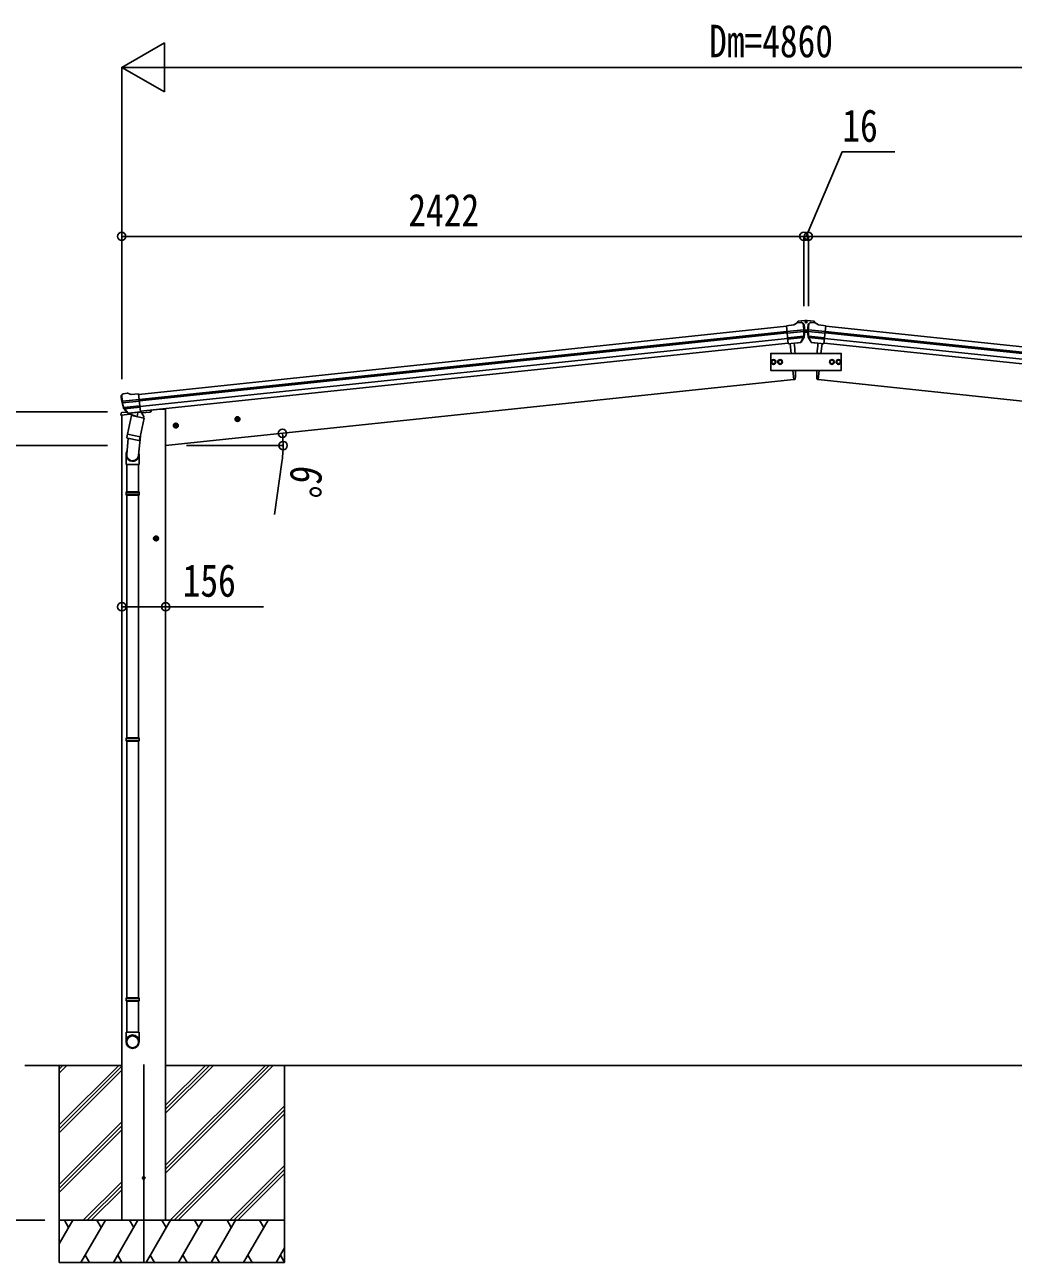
# Model space of a CAD drawing. Units: millimetres, scale not verified. Extents: x -14718 to 14718, y -10395 to 10395.
# Drawn here: x -11090 to -7581, y -6040 to -1644 of the extents above; entities that cross this region are included whole.
import ezdxf
from ezdxf.enums import TextEntityAlignment as Align

# ---------------------------------------------------------------- set-up
doc = ezdxf.new("R2010")
doc.units = ezdxf.units.MM
doc.header["$LTSCALE"] = 50
for name, color, linetype in [('0-3_YKK_12', 2, 'Continuous'), ('0-4_YKK_13', 4, 'Continuous'), ('0-5_YKK_A1', 4, 'Continuous'), ('0-6_YKK_D', 6, 'Continuous')]:
    doc.layers.add(name, color=color, linetype=linetype)
doc.styles.add('ＭＳ ゴシック', font='')
doc.styles.get('ＭＳ ゴシック').set_extended_font_data('MS Gothic')

msp = doc.modelspace()

# ---------------------------------------------------------------- linework, layer by layer
at = {"layer": '0-3_YKK_12'}
msp.add_line((-10667.43, -5335), (-10667.43, -6040), dxfattribs=at)
at = {"layer": '0-4_YKK_13'}
for p, q in [((-8359.55, -2709.03), (-8386.07, -2711.82)), ((-8379.28, -2776.37), (-8386.07, -2711.82)), ((-8319.93, -2693.69), (-8344.06, -2695.8)), ((-8333.23, -2700.23), (-8333.23, -2700.23)), ((-8329.56, -2701.32), (-8329.57, -2701.31)), ((-8329.56, -2701.32), (-8325.24, -2704.81)), ((-8325.24, -2704.81), (-8324.38, -2705.51)), ((-8322.99, -2709.21), (-8323.3, -2707.36)), ((-8319.93, -2693.69), (-8311.93, -2693.69)), ((-8314.67, -2698.41), (-8313.83, -2698.41)), ((-8311.93, -2693.69), (-8287.79, -2695.8)), ((-8308.86, -2709.21), (-8308.55, -2707.36)), ((-8306.61, -2704.81), (-8307.47, -2705.51)), ((-8302.29, -2701.32), (-8306.61, -2704.81)), ((-8302.29, -2701.32), (-8302.29, -2701.31)), ((-8298.63, -2700.23), (-8298.62, -2700.23)), ((-8284.43, -2701.62), (-8287.79, -2695.8)), ((-8284.43, -2701.82), (-8284.43, -2701.62)), ((-8272.31, -2709.03), (-8245.79, -2711.82)), ((-8252.57, -2776.37), (-8245.79, -2711.82)), ((-8383.91, -2732.34), (-8324.17, -2726.07)), ((-8323.69, -2731.93), (-8383.29, -2738.2)), ((-8324.53, -2748.69), (-8381.56, -2754.68)), ((-8325.92, -2753.35), (-8381.09, -2759.15)), ((-8334.48, -2769.93), (-8325.03, -2751.63)), ((-8333.43, -2770.36), (-8323.3, -2752.1)), ((-8321.95, -2735.19), (-8309.91, -2735.19)), ((-8314.67, -2731.11), (-8313.83, -2731.11)), ((-8298.43, -2770.36), (-8308.55, -2752.1)), ((-8308.16, -2731.93), (-8248.56, -2738.2)), ((-8247.94, -2732.34), (-8307.68, -2726.07)), ((-8307.32, -2748.69), (-8250.29, -2754.68)), ((-8297.38, -2769.93), (-8306.82, -2751.63)), ((-8305.94, -2753.35), (-8250.76, -2759.15)), ((-8335.93, -2771.58), (-8379.31, -2776.14)), ((-8379.28, -2776.37), (-8369.34, -2775.32)), ((-8372.4, -2775.64), (-8368.74, -2810.48)), ((-8369.34, -2775.32), (-8369.06, -2775.39)), ((-8369.06, -2775.39), (-8343.73, -2772.72)), ((-8343.73, -2772.72), (-8343.48, -2772.6)), ((-8343.48, -2772.6), (-8335.79, -2771.8)), ((-8288.37, -2772.6), (-8296.07, -2771.8)), ((-8295.92, -2771.58), (-8252.55, -2776.14)), ((-8288.12, -2772.72), (-8288.37, -2772.6)), ((-8262.79, -2775.39), (-8288.12, -2772.72)), ((-8259.45, -2775.64), (-8263.11, -2810.48)), ((-8262.52, -2775.32), (-8262.79, -2775.39)), ((-8252.57, -2776.37), (-8262.52, -2775.32)), ((-8362.43, -2870.48), (-8359.01, -2903.03)), ((-8269.42, -2870.48), (-8272.84, -2903.03)), ((-8359.01, -2903.03), (-8356.96, -2902.75)), ((-8272.84, -2903.03), (-8274.89, -2902.75)), ((-10747.72, -2964.06), (-10747.8, -2962.18)), ((-10746.43, -2959.29), (-10747.13, -2960.15)), ((-10742.93, -2954.97), (-10746.43, -2959.29)), ((-10683.32, -2974.02), (-10743.06, -2980.3)), ((-10742.93, -2954.97), (-10742.93, -2954.97)), ((-10742.31, -2986.14), (-10682.71, -2979.88)), ((-10739.58, -2953.15), (-10739.57, -2953.15)), ((-10712, -2956.28), (-10685.48, -2953.49)), ((-10678.7, -3018.05), (-10685.48, -2953.49)), ((-10747.43, -3022.65), (-10748.33, -3029.48)), ((-10748.33, -3029.48), (-10714.6, -3025.93)), ((-10727.92, -3018.28), (-10744.77, -3020.05)), ((-10724.8, -3021.7), (-10738.5, -3005.94)), ((-10738.01, -3002.36), (-10680.98, -2996.36)), ((-10723.86, -3021.06), (-10736.91, -3005.13)), ((-10735.68, -3006.63), (-10680.51, -3000.83)), ((-10711.36, -3030.98), (-10724.72, -3096.64)), ((-10714.5, -3021.81), (-10722.19, -3022.62)), ((-10722.1, -3022.38), (-10678.72, -3017.82)), ((-10721.35, -3022.62), (-10719.78, -3022.46)), ((-10719.78, -3022.46), (-10682.24, -3018.51)), ((-10717.99, -3022.92), (-10718.14, -3023.65)), ((-10717.52, -3024.78), (-10692.77, -3034.53)), ((-10714.23, -3021.87), (-10714.5, -3021.81)), ((-10688.9, -3019.21), (-10714.23, -3021.87)), ((-10666.48, -3040.12), (-10711.36, -3030.98)), ((-10709.19, -3028.06), (-10709.85, -3031.29)), ((-10688.38, -3019.54), (-10691.3, -3033.89)), ((-10688.64, -3019.09), (-10688.9, -3019.21)), ((-10678.7, -3018.05), (-10688.64, -3019.09)), ((-10682.24, -3018.51), (-10680.68, -3018.35)), ((-10678.86, -3016.46), (-10677.94, -3016.65)), ((-10677.94, -3016.65), (-10666.74, -3033.57)), ((-10674.58, -3021.73), (-10645.31, -3018.65)), ((-10640.45, -3011.1), (-10640.88, -3014.33)), ((-10679.84, -3105.77), (-10666.48, -3040.12)), ((-10666.74, -3033.57), (-10668, -3039.81)), ((-10722.31, -3111.93), (-10727.87, -3167.65)), ((-10727.2, -3108.89), (-10724.71, -3096.64)), ((-10726.99, -3110.28), (-10726.99, -3110.28)), ((-10725.65, -3111.25), (-10684.69, -3119.58)), ((-10679.84, -3105.77), (-10724.72, -3096.64)), ((-10679.41, -3103.63), (-10686.06, -3171.38)), ((-10679.85, -3105.77), (-10682.39, -3118.24)), ((-10730.02, -3204.81), (-10730.02, -3170.46)), ((-10684.02, -3204.81), (-10730.02, -3204.81)), ((-10728.02, -3204.81), (-10728.02, -3301.55)), ((-10686.02, -3204.81), (-10686.02, -3301.55)), ((-10684.02, -3170.15), (-10684.02, -3204.81)), ((-10730.02, -3303.55), (-10729.02, -3301.55)), ((-10684.02, -3303.55), (-10730.02, -3303.55)), ((-10684.02, -3311.55), (-10730.02, -3311.55)), ((-10685.02, -3301.55), (-10729.02, -3301.55)), ((-10685.02, -3313.55), (-10729.02, -3313.55)), ((-10728.02, -3313.55), (-10728.02, -4175.25)), ((-10686.02, -3313.55), (-10686.02, -4175.25)), ((-10684.02, -3303.55), (-10685.02, -3301.55)), ((-10684.02, -3311.55), (-10685.02, -3313.55)), ((-10684.02, -3303.55), (-10684.02, -3311.55)), ((-10730.02, -4177.25), (-10729.02, -4175.25)), ((-10685.02, -4175.25), (-10729.02, -4175.25)), ((-10684.02, -4177.25), (-10685.02, -4175.25)), ((-10684.02, -4177.25), (-10730.02, -4177.25)), ((-10684.02, -4185.25), (-10730.02, -4185.25)), ((-10685.02, -4187.25), (-10729.02, -4187.25)), ((-10728.02, -4187.25), (-10728.02, -5097.94)), ((-10686.02, -4187.25), (-10686.02, -5097.94)), ((-10684.02, -4185.25), (-10685.02, -4187.25)), ((-10684.02, -4177.25), (-10684.02, -4185.25)), ((-10730.02, -5099.94), (-10729.02, -5097.94)), ((-10685.02, -5097.94), (-10729.02, -5097.94)), ((-10684.02, -5099.94), (-10685.02, -5097.94)), ((-10684.02, -5099.94), (-10730.02, -5099.94)), ((-10684.02, -5107.94), (-10730.02, -5107.94)), ((-10685.02, -5109.94), (-10729.02, -5109.94)), ((-10728.02, -5109.94), (-10728.02, -5219.94)), ((-10686.02, -5109.94), (-10686.02, -5219.94)), ((-10684.02, -5107.94), (-10685.02, -5109.94)), ((-10684.02, -5099.94), (-10684.02, -5107.94)), ((-10730.02, -5254.08), (-10730.02, -5219.94)), ((-10684.02, -5219.94), (-10730.02, -5219.94)), ((-10684.02, -5254.08), (-10684.02, -5219.94))]:
    msp.add_line(p, q, dxfattribs=at)
for points in [[(-8359.55, -2709.03), (-8347.95, -2702.06), (-8347.95, -2702.06)], [(-8347.43, -2701.82), (-8347.43, -2701.62), (-8344.06, -2695.8)], [(-8346.72, -2701.65), (-8346.71, -2701.65), (-8333.23, -2700.23)], [(-8317.19, -2697.57), (-8318.03, -2697.57), (-8318.03, -2698.41), (-8317.19, -2698.41)], [(-8315.51, -2696.73), (-8315.51, -2695.89), (-8316.35, -2695.89), (-8316.35, -2696.73)], [(-8316.35, -2699.25), (-8316.35, -2700.09), (-8315.51, -2700.09), (-8315.51, -2699.25)], [(-8313.83, -2698.41), (-8313.83, -2697.57), (-8314.67, -2697.57)], [(-8285.14, -2701.65), (-8285.14, -2701.65), (-8298.62, -2700.23)], [(-8272.31, -2709.03), (-8283.91, -2702.06), (-8283.91, -2702.06)], [(-8317.19, -2730.27), (-8318.03, -2730.27), (-8318.03, -2731.11), (-8317.19, -2731.11)], [(-8315.51, -2729.43), (-8315.51, -2728.59), (-8316.35, -2728.59), (-8316.35, -2729.43)], [(-8316.35, -2731.95), (-8316.35, -2732.79), (-8315.51, -2732.79), (-8315.51, -2731.95)], [(-8313.83, -2731.11), (-8313.83, -2730.27), (-8314.67, -2730.27)], [(-10726.09, -2951.73), (-10726.09, -2951.73), (-10739.57, -2953.15)], [(-10712, -2956.28), (-10724.8, -2951.88), (-10724.8, -2951.87)], [(-10730.02, -3303.55), (-10730.02, -3311.55), (-10729.02, -3313.55)], [(-10730.02, -4177.25), (-10730.02, -4185.25), (-10729.02, -4187.25)], [(-10730.02, -5099.94), (-10730.02, -5107.94), (-10729.02, -5109.94)]]:
    msp.add_lwpolyline(points, dxfattribs=at)
for points in [[(-8191.14, -2870.48), (-8191.14, -2810.48), (-8441.14, -2810.48), (-8441.14, -2870.48)], [(-8439.14, -2840.48), (-8435.39, -2833.98), (-8427.88, -2833.98), (-8424.13, -2840.48), (-8427.88, -2846.98), (-8435.39, -2846.98)], [(-8415.64, -2840.48), (-8411.89, -2833.98), (-8404.38, -2833.98), (-8400.63, -2840.48), (-8404.38, -2846.98), (-8411.89, -2846.98)], [(-8216.63, -2840.48), (-8220.38, -2833.98), (-8227.89, -2833.98), (-8231.64, -2840.48), (-8227.89, -2846.98), (-8220.38, -2846.98)], [(-8193.13, -2840.48), (-8196.88, -2833.98), (-8204.39, -2833.98), (-8208.14, -2840.48), (-8204.39, -2846.98), (-8196.88, -2846.98)]]:
    msp.add_lwpolyline(points, close=True, dxfattribs=at)
for centre, radius in [((-8315.93, -2697.99), 3.5), ((-8315.93, -2730.69), 3.5), ((-8431.64, -2840.48), 8.5), ((-8431.64, -2840.48), 7.7), ((-8431.64, -2840.48), 6.5), ((-8408.14, -2840.48), 8.5), ((-8408.14, -2840.48), 7.7), ((-8408.14, -2840.48), 6.5), ((-8224.14, -2840.48), 8.5), ((-8224.14, -2840.48), 7.7), ((-8224.14, -2840.48), 6.5), ((-8200.64, -2840.48), 8.5), ((-8200.64, -2840.48), 7.7), ((-8200.64, -2840.48), 6.5), ((-10667.43, -5737.5), 4.5)]:
    msp.add_circle(centre, radius, dxfattribs=at)
for centre, radius, start, end in [((-8346.4, -2704.63), 3, 96.02369, 120.97631), ((-8332.71, -2705.2), 5, 51.04426, 95.95574), ((-8516.55, -2730.86), 192.44, 1.4271, 6.57578), ((-8523.89, -2730.32), 202, 354.13916, 6), ((-8317.19, -2696.73), 0.84, 270, 0), ((-8317.19, -2699.25), 0.84, 0, 90), ((-8314.67, -2696.73), 0.84, 180, 270), ((-8314.67, -2699.25), 0.84, 90, 180), ((-8107.97, -2730.32), 202, 174, 185.86084), ((-8115.3, -2730.86), 192.44, 173.42422, 178.5729), ((-8299.14, -2705.2), 5, 84.04426, 128.95574), ((-8285.45, -2704.63), 3, 59.02369, 83.97631), ((-8327.69, -2750.25), 3, 332.69111, 354.20009), ((-8523.89, -2730.32), 200.2, 354.20009, 359.53883), ((-8278.9, -2723.95), 45.32, 182.67122, 185.64518), ((-8323.5, -2733.27), 1.35, 95.1605, 97.91927), ((-8320.9, -2731.72), 2.74, 179.02151, 184.43412), ((-8325.93, -2750.64), 3, 331, 354.13916), ((-8317.19, -2729.43), 0.84, 270, 0), ((-8317.19, -2731.95), 0.84, 0, 90), ((-8314.67, -2729.43), 0.84, 180, 270), ((-8314.67, -2731.95), 0.84, 90, 180), ((-8305.93, -2750.64), 3, 185.86084, 209), ((-8308.35, -2733.27), 1.35, 82.08073, 84.8395), ((-8310.95, -2731.72), 2.74, 355.56588, 0.97849), ((-8107.97, -2730.32), 200.2, 180.46117, 185.79991), ((-8352.95, -2723.95), 45.32, 354.35482, 357.32878), ((-8304.16, -2750.25), 3, 185.79991, 207.30889), ((-9254.6, -2862.82), 900.99, 3.33022, 5.6433), ((-8336.04, -2768.91), 2.99, 285.2717, 331.00739), ((-8295.81, -2768.91), 2.99, 208.99261, 254.7283), ((-7377.25, -2862.82), 900.99, 174.3567, 176.66978), ((-8357.38, -2899.78), 3, 278, 357.63919), ((-9254.6, -2862.82), 900.99, 357.6414, 359.51282), ((-7377.25, -2862.82), 900.99, 180.48718, 182.3586), ((-8274.48, -2899.78), 3, 182.36081, 262), ((-10546.83, -2942.94), 202, 186, 197.86084), ((-10553.89, -2944.99), 192.44, 185.42422, 190.5729), ((-10787.78, -2987.65), 45.32, 6.35482, 9.32878), ((-10739.05, -2958.12), 5, 96.04426, 140.95574), ((-10745.09, -2986.51), 2.74, 7.56588, 12.97849), ((-10742.22, -2987.49), 1.35, 94.08073, 96.8395), ((-10546.83, -2942.94), 200.2, 192.46117, 197.79991), ((-10725.78, -2954.71), 3, 71.02369, 95.97631), ((-10744.45, -3023.04), 3, 96, 172.5), ((-10736.23, -3003.98), 3, 197.86084, 221), ((-10734.59, -3003.23), 3, 197.79991, 219.30889), ((-10722.54, -3019.74), 2.99, 220.99261, 266.7283), ((-10721.4, -3022.12), 0.5, 240.73754, 276), ((-10718.48, -3022.82), 0.5, 348.5, 96), ((-10717.16, -3023.85), 1, 168.5, 248.5), ((-10687.8, -3019.7), 0.604, 93.09842, 164.70595), ((-10680.73, -3017.85), 0.5, 276, 311.26246), ((-10645.84, -3013.68), 5, 276, 352.5), ((-10692.3, -3033.61), 1.03, 242.53897, 344.46569), ((-10725.3, -3109.31), 1.95, 167.54017, 209.97766), ((-10725.25, -3109.29), 2, 209.90962, 258.5), ((-10684.29, -3117.62), 2, 258.5, 341.96843), ((-10700.02, -3170.46), 30, 177.45142, 180)]:
    msp.add_arc(centre, radius, start, end, dxfattribs=at)
for centre, major_axis, ratio, start_param, end_param in [((-8325.25, -2708.81), (-0.87, 5.91), 0.020485, 0.671432, 1.5691306), ((-8330.65, -2704.3), (5.88, -1.31), 0.24881, 0.460585, 0.4641038), ((-8326.27, -2707.84), (-2.34, 1.9), 0.995767, 3.9859716, 4.712389), ((-8305.58, -2707.84), (2.34, 1.9), 0.995767, 1.5707963, 2.2972137), ((-8301.2, -2704.3), (-5.88, -1.31), 0.24881, 5.8190815, 5.8226003), ((-8306.6, -2708.81), (0.87, 5.91), 0.020485, 4.7140547, 5.6117533), ((-8521.58, -2752.27), (-20.92, 199.05), 0.994373, 4.7113789, 4.7277536), ((-8110.27, -2752.27), (20.92, 199.05), 0.994373, 1.5554317, 1.5718064), ((-8336.24, -2768.6), (-0.11, 3), 0.642905, 3.2459383, 4.203928), ((-8336.11, -2768.81), (1.66, -2.51), 0.997631, 5.8041905, 5.8929484), ((-8336.18, -2768.7), (3.53, -2.11), 0.650902, 5.2561448, 5.3289554), ((-8333.81, -2768.35), (1.08, 3.13), 0.040856, 2.1135035, 2.1416249), ((-8298.04, -2768.35), (-1.08, 3.13), 0.040856, 4.1415604, 4.1696818), ((-8295.61, -2768.6), (0.11, 3), 0.642905, 2.0792573, 3.037247), ((-8295.67, -2768.7), (-3.53, -2.11), 0.650902, 0.9542299, 1.0270405), ((-8295.75, -2768.81), (-1.66, -2.51), 0.997631, 0.3902369, 0.4789948), ((-10744.8, -2962.04), (1.9, 2.34), 0.995767, 1.5707963, 2.2972137), ((-10741.25, -2957.66), (-5.48, -2.51), 0.24881, 5.8190815, 5.8226003), ((-10745.59, -2963.2), (-0.38, 5.97), 0.020485, 4.7140547, 5.6117533), ((-10544.52, -2964.89), (-20.92, 199.05), 0.994373, 1.5554317, 1.5718064), ((-10724.84, -3019.66), (-1.71, 2.84), 0.040856, 4.1415604, 4.1696818), ((-10722.41, -3019.4), (-0.51, 2.96), 0.642905, 2.0792573, 3.037247), ((-10722.45, -3019.51), (-3.02, -2.79), 0.650902, 0.9542299, 1.0270405), ((-10722.5, -3019.63), (-1.1, -2.8), 0.997631, 0.3902369, 0.4789948), ((-10707.02, -3170.15), (23, 0), 0.996195, 2.621936, 6.6074797), ((-10707.02, -3170.15), (21, 0), 0.996195, 3.0215498, 6.2247991), ((-10707.02, -5252.34), (-23, 0), 0.996195, 3.1415927, 6.2831853), ((-10707.02, -5254.08), (-23, 0), 0.996195, 3.1415927, 6.2831853), ((-10707.02, -5254.08), (0, -23.43), 0.981806, 4.712389, 7.8539816)]:
    msp.add_ellipse(centre, major_axis=major_axis, ratio=ratio, start_param=start_param, end_param=end_param, dxfattribs=at)
msp.add_ellipse((-10707.02, -5254.08), major_axis=(21, 0), ratio=0.996195, dxfattribs=at)
at = {"layer": '0-5_YKK_A1'}
for p, q in [((-10685.27, -2955.48), (-8385.86, -2713.81)), ((-5946.58, -2955.48), (-8246, -2713.81)), ((-10683.29, -2974.38), (-8383.87, -2732.7)), ((-10682.86, -2978.56), (-8383.43, -2736.88)), ((-10680.76, -2998.42), (-8381.35, -2756.74)), ((-5951.09, -2998.42), (-8250.51, -2756.74)), ((-5949, -2978.56), (-8248.42, -2736.88)), ((-5948.57, -2974.38), (-8247.98, -2732.7)), ((-8379.59, -2773.48), (-10679, -3015.15)), ((-8372.4, -2775.64), (-8368.74, -2810.48)), ((-8259.45, -2775.64), (-8263.11, -2810.48)), ((-8252.27, -2773.48), (-5952.85, -3015.15)), ((-8362.43, -2870.48), (-8359.01, -2903.03)), ((-8269.42, -2870.48), (-8272.84, -2903.03)), ((-8359.01, -2903.03), (-10589.68, -3137.49)), ((-8272.84, -2903.03), (-6042.17, -3137.49)), ((-10745.18, -5887.5), (-10745.18, -3029.15)), ((-10333.63, -3053.26), (-10335.72, -3033.37)), ((-10543.52, -3065.27), (-10563.41, -3067.36)), ((-10554.25, -3058.85), (-10560.32, -3063.26)), ((-10560.32, -3063.26), (-10559.54, -3070.72)), ((-10559.54, -3070.72), (-10552.68, -3073.78)), ((-10552.42, -3076.26), (-10554.51, -3056.37)), ((-10547.39, -3061.9), (-10554.25, -3058.85)), ((-10324.73, -3042.27), (-10344.62, -3044.36)), ((-10335.45, -3035.85), (-10341.53, -3040.26)), ((-10341.53, -3040.26), (-10340.74, -3047.73)), ((-10340.74, -3047.73), (-10333.89, -3050.78)), ((-10328.6, -3038.9), (-10335.45, -3035.85)), ((-10613.68, -3467.04), (-10633.68, -3467.04)), ((-10623.68, -3459.53), (-10630.18, -3463.29)), ((-10630.18, -3463.29), (-10630.18, -3470.79)), ((-10630.18, -3470.79), (-10623.68, -3474.54)), ((-10623.68, -3477.04), (-10623.68, -3457.04)), ((-10617.18, -3463.29), (-10623.68, -3459.53)), ((-11089.29, -5337.5), (-10745.18, -5337.5)), ((-10967.43, -5337.5), (-10967.43, -6037.5)), ((-10967.43, -5548.73), (-10756.2, -5337.5)), ((-10967.43, -5364.88), (-10940.05, -5337.5)), ((-10967.43, -5350.74), (-10954.19, -5337.5)), ((-10967.43, -5562.87), (-10745.18, -5340.62)), ((-10967.43, -5577.01), (-10745.18, -5354.76)), ((-10589.68, -5337.5), (-6042.17, -5337.5)), ((-10589.68, -5719.76), (-10207.42, -5337.5)), ((-10589.68, -5691.48), (-10235.7, -5337.5)), ((-10589.68, -5705.62), (-10221.56, -5337.5)), ((-10589.68, -5507.63), (-10419.55, -5337.5)), ((-10589.68, -5493.49), (-10433.69, -5337.5)), ((-10589.68, -5479.35), (-10447.83, -5337.5)), ((-10167.43, -5337.5), (-10167.43, -6037.5)), ((-10573.57, -5887.5), (-10167.43, -5481.36)), ((-10559.43, -5887.5), (-10167.43, -5495.5)), ((-10967.43, -5760.86), (-10745.18, -5538.61)), ((-10545.29, -5887.5), (-10167.43, -5509.65)), ((-10967.43, -5775), (-10745.18, -5552.75)), ((-10967.43, -5789.14), (-10745.18, -5566.89)), ((-10361.44, -5887.5), (-10167.43, -5693.49)), ((-10347.3, -5887.5), (-10167.43, -5707.63)), ((-10881.94, -5887.5), (-10745.18, -5750.74)), ((-10333.15, -5887.5), (-10167.43, -5721.78)), ((-10867.8, -5887.5), (-10745.18, -5764.88)), ((-10853.65, -5887.5), (-10745.18, -5779.03)), ((-10167.43, -5887.5), (-10967.43, -5887.5)), ((-10967.43, -5971.33), (-10919.03, -5887.5)), ((-10934.03, -5913.48), (-10949.03, -5887.5)), ((-10890.16, -6037.5), (-10803.56, -5887.5)), ((-10818.56, -5913.48), (-10833.56, -5887.5)), ((-10774.69, -6037.5), (-10688.09, -5887.5)), ((-10703.09, -5913.48), (-10718.09, -5887.5)), ((-10659.22, -6037.5), (-10572.62, -5887.5)), ((-10587.62, -5913.48), (-10602.62, -5887.5)), ((-10543.75, -6037.5), (-10457.15, -5887.5)), ((-10472.15, -5913.48), (-10487.15, -5887.5)), ((-10428.28, -6037.5), (-10341.68, -5887.5)), ((-10371.68, -5887.5), (-10356.68, -5913.48)), ((-10312.81, -6037.5), (-10226.21, -5887.5)), ((-10241.21, -5913.48), (-10256.21, -5887.5)), ((-10875.17, -6011.52), (-10860.17, -6037.5)), ((-10759.69, -6011.52), (-10744.69, -6037.5)), ((-10644.22, -6011.52), (-10629.23, -6037.5)), ((-10528.75, -6011.52), (-10513.76, -6037.5)), ((-10413.28, -6011.52), (-10398.29, -6037.5)), ((-10297.81, -6011.52), (-10282.82, -6037.5)), ((-10197.34, -6037.5), (-10167.43, -5985.69)), ((-10182.34, -6011.52), (-10167.43, -6037.35)), ((-10967.43, -6037.5), (-10167.43, -6037.5))]:
    msp.add_line(p, q, dxfattribs=at)
for points in [[(-10589.68, -5887.5), (-10589.68, -3008.49), (-10609.68, -3008.49), (-10640.54, -3011.73)], [(-10552.68, -3073.78), (-10546.61, -3069.36), (-10547.39, -3061.9)], [(-10333.89, -3050.78), (-10327.81, -3046.37), (-10328.6, -3038.9)], [(-10623.68, -3474.54), (-10617.18, -3470.79), (-10617.18, -3463.29)]]:
    msp.add_lwpolyline(points, dxfattribs=at)
for centre, radius in [((-10553.47, -3066.31), 8.5), ((-10553.47, -3066.31), 7.7), ((-10553.47, -3066.31), 6.5), ((-10334.67, -3043.32), 8.5), ((-10334.67, -3043.32), 7.7), ((-10334.67, -3043.32), 6.5), ((-10623.68, -3467.04), 8.5), ((-10623.68, -3467.04), 7.7), ((-10623.68, -3467.04), 6.5)]:
    msp.add_circle(centre, radius, dxfattribs=at)
at = {"layer": '0-6_YKK_D'}
for p, q in [((-10745.68, -1794.69), (-10594.13, -1707.19)), ((-10594.13, -1882.19), (-10594.13, -1707.19)), ((-10745.68, -2853.03), (-10745.68, -1793.69)), ((-10745.68, -1794.69), (-10594.13, -1882.19)), ((-10745.68, -1794.69), (-10442.57, -1794.69)), ((-10570.68, -1794.69), (-6061.17, -1794.69)), ((-10745.68, -2901.56), (-10745.68, -2393.69)), ((-10745.68, -2394.69), (-8323.97, -2394.69)), ((-8323.97, -2639.39), (-8323.97, -2393.69)), ((-8323.97, -2642.33), (-8323.97, -2393.69)), ((-8307.89, -2394.69), (-8323.97, -2394.69)), ((-8307.89, -2639.39), (-8307.89, -2393.69)), ((-8307.89, -2642.33), (-8307.89, -2393.69)), ((-5886.17, -2394.69), (-8307.89, -2394.69)), ((-10795.68, -3018), (-12168.43, -3018)), ((-10795.68, -3137.49), (-11268.43, -3137.49)), ((-10515.32, -3137.49), (-10171.72, -3137.49)), ((-10176.97, -3196.84), (-10203.56, -3381.73)), ((-11018.27, -5887.5), (-12168.43, -5887.5))]:
    msp.add_line(p, q, dxfattribs=at)
for points in [[(-8315.93, -2394.69), (-8188.25, -2094.69), (-8001.45, -2094.69)], [(-10745.18, -3709.64), (-10589.68, -3709.64), (-10242.58, -3709.64)]]:
    msp.add_lwpolyline(points, dxfattribs=at)
for centre in [(-10745.68, -2394.69), (-8323.97, -2394.69), (-8323.97, -2394.69), (-8307.89, -2394.69), (-8307.89, -2394.69), (-10175.01, -3093.9), (-10172.72, -3137.49), (-10745.18, -3709.64), (-10589.68, -3709.64)]:
    msp.add_circle(centre, 14.88, dxfattribs=at)
for start, end in [(360, 6), (351.81691, 360)]:
    msp.add_arc((-10589.68, -3137.49), 416.96, start, end, dxfattribs=at)

# ---------------------------------------------------------------- texts
at = {"layer": '0-6_YKK_D', "style": 'ＭＳ ゴシック', "width": 0.8}
for s, p in [('Dm=4860', (-8660.33, -1793.69)), ('16', (-8187.25, -2093.69)), ('2422', (-9728.02, -2393.69)), ('156', (-10529.18, -3708.64))]:
    msp.add_text(s, height=115.5, dxfattribs=at).set_placement(p, align=Align.BOTTOM_LEFT)
msp.add_text('6°', height=115.5, rotation=261.817, dxfattribs=at).set_placement((-10176.12, -3197.97), align=Align.BOTTOM_LEFT)

doc.saveas('drawing.dxf')
